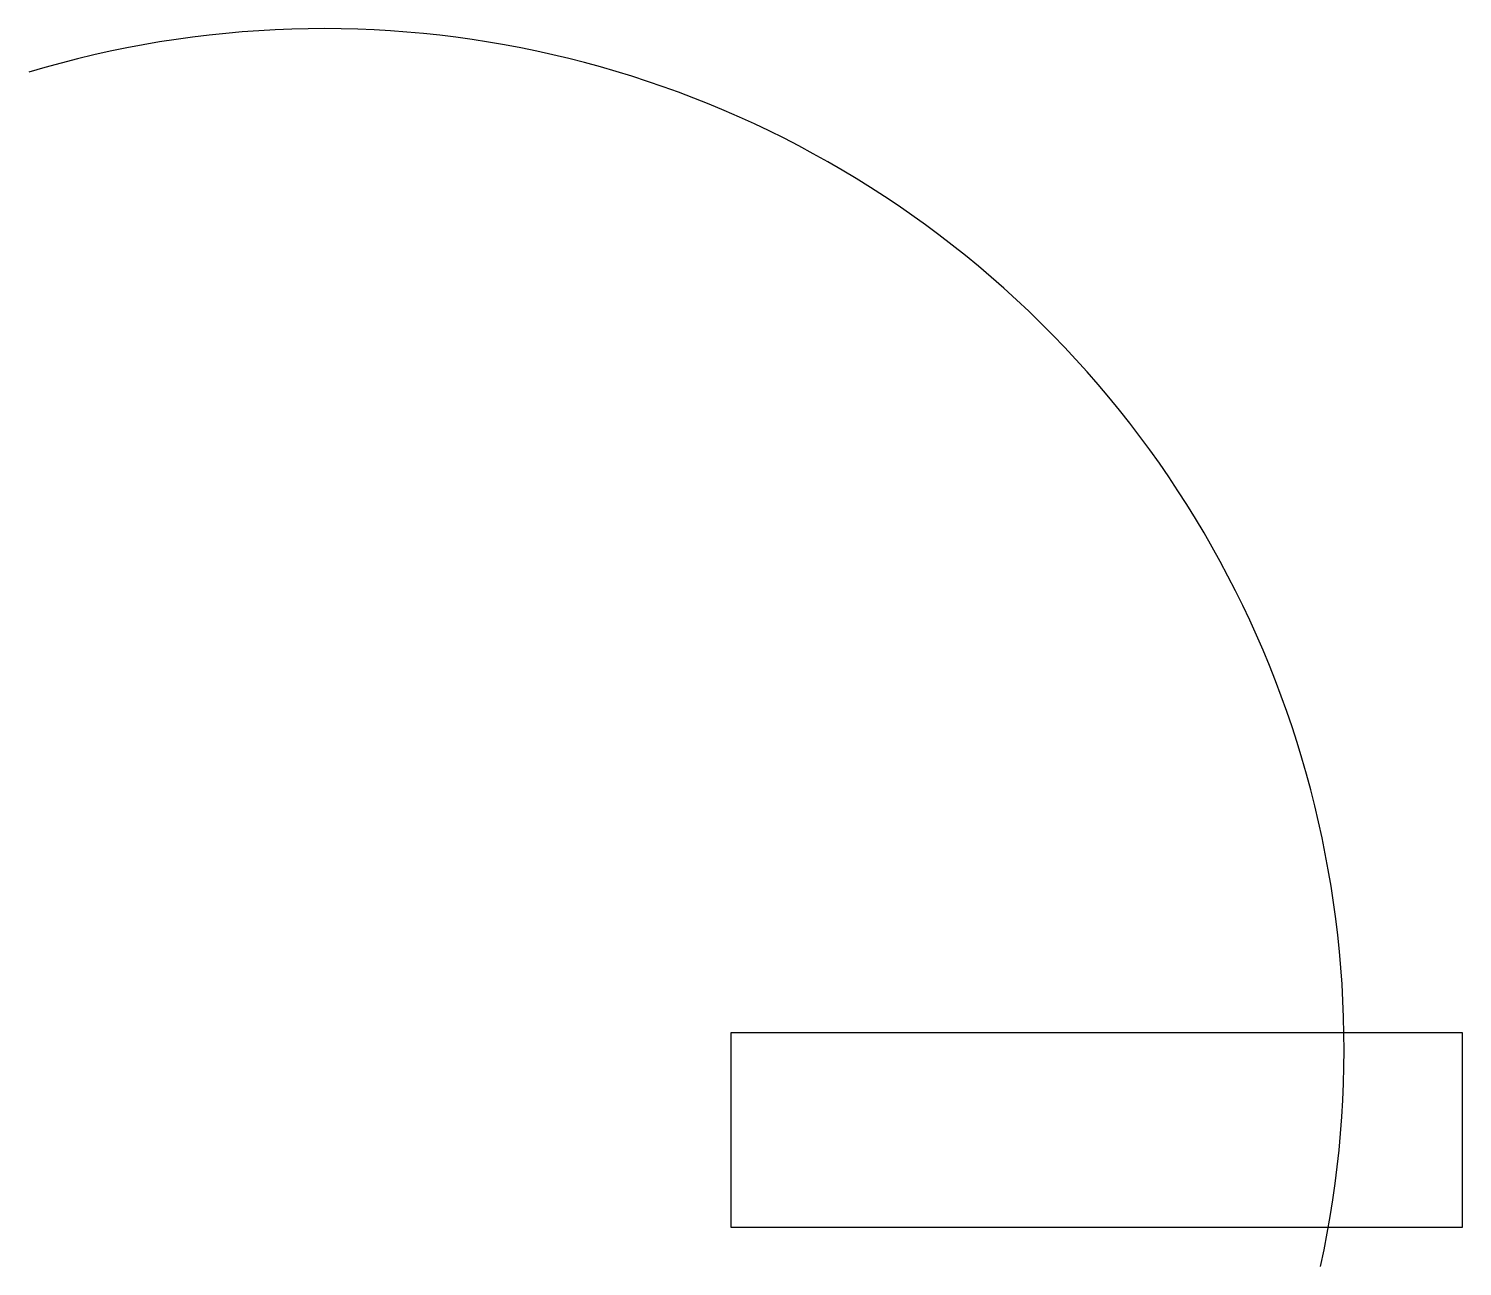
# Model space of a CAD drawing. Header units: millimetres. Extents: x 1544 to 150559326, y 1132 to 6418452262.
# Drawn here: x 150374900 to 150377841, y 6418108850 to 6418111389 of the extents above; entities that cross this region are included whole.
import ezdxf

# ---------------------------------------------------------------- set-up
doc = ezdxf.new("R2010")
doc.units = ezdxf.units.MM
doc.header["$LTSCALE"] = 50
doc.layers.add('A-------25', color=1, linetype='Continuous')

msp = doc.modelspace()

# ---------------------------------------------------------------- linework, layer by layer
at = {"layer": 'A-------25'}
for p, q in [((150376340.9, 6418108929.7), (150376340.9, 6418109329.7)), ((150376340.9, 6418109329.7), (150377840.9, 6418109329.7)), ((150377840.9, 6418109329.7), (150377840.9, 6418108929.7)), ((150377840.9, 6418108929.7), (150376340.9, 6418108929.7))]:
    msp.add_line(p, q, dxfattribs=at)
msp.add_arc((150375505.5, 6418109296.7), 2092.8, 347.6748, 106.8166, dxfattribs=at)

doc.saveas('drawing.dxf')
